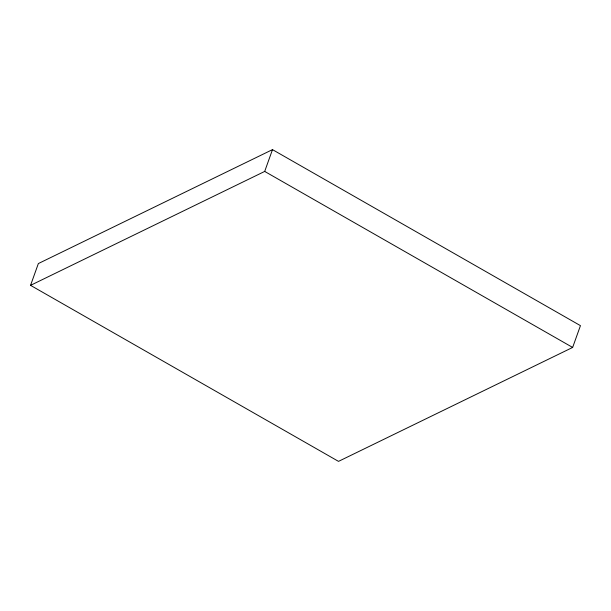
<?xml version="1.0" encoding="UTF-8"?>
<svg xmlns="http://www.w3.org/2000/svg" width="611" height="611" viewBox="0 0 611 611"><rect width="100%" height="100%" fill="white"/><g stroke="black" fill="none" stroke-linecap="round" stroke-linejoin="round"><path stroke-width="0.92" d="M30.55 285.352L38.356 263.562L272.491 149.626L580.45 325.648L572.644 347.438L338.509 461.374L30.55 285.352L264.693 171.424L272.491 149.626M264.693 171.424L572.644 347.438"/></g></svg>
